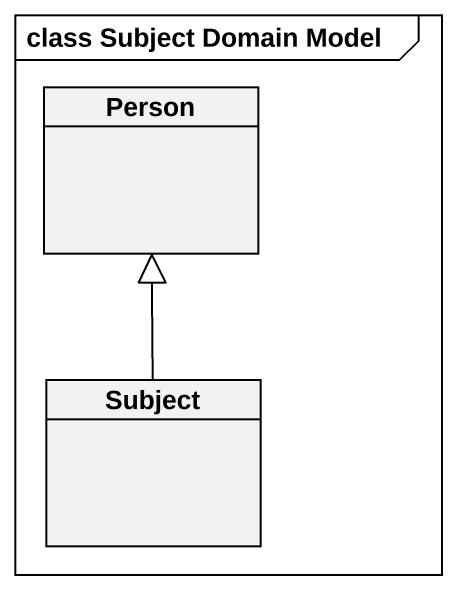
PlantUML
@startuml
mainframe class Subject Domain Model
hide circle
hide empty members
class "Person" as Person_
class Subject
Subject -up-|> Person_
@enduml
